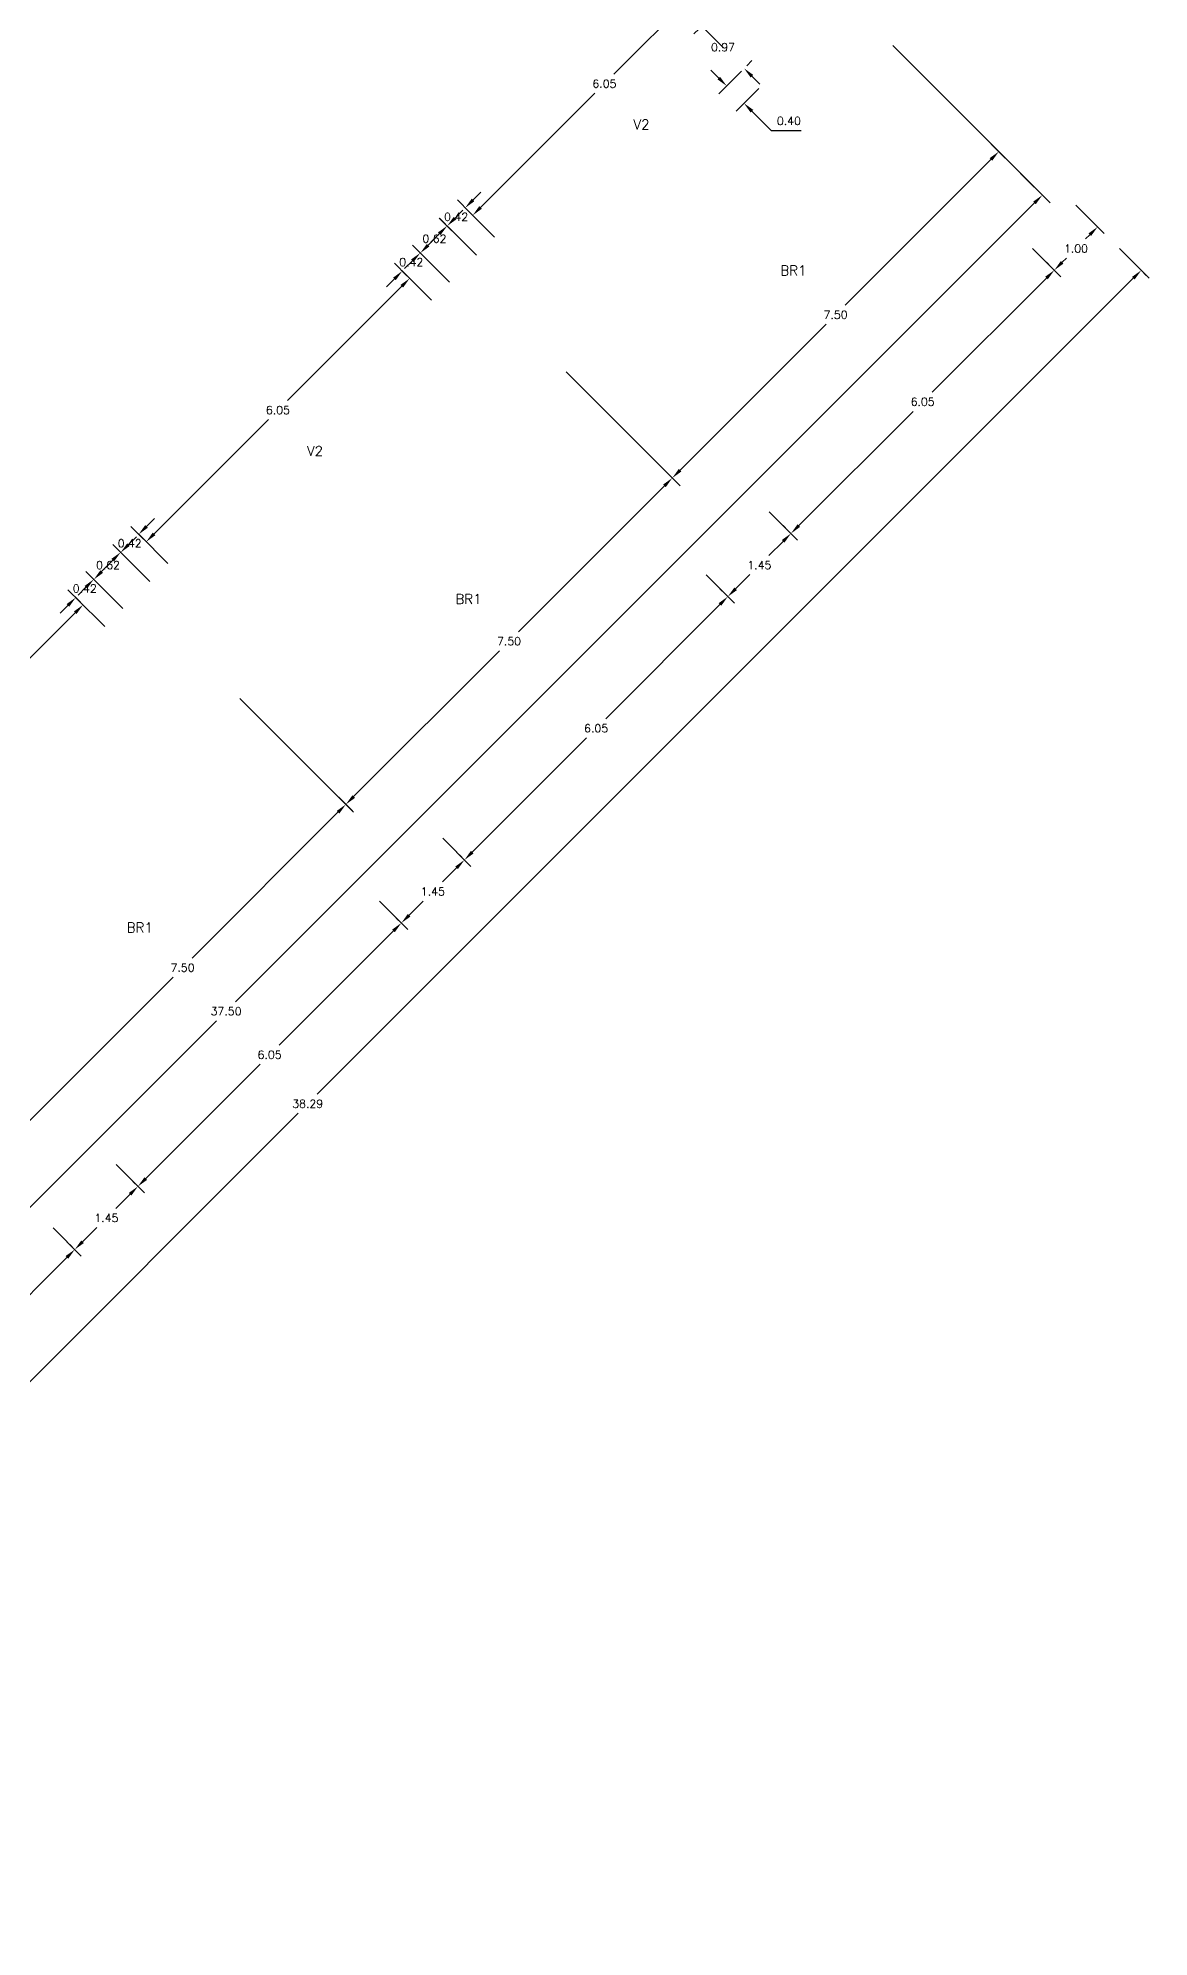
# Model space of a CAD drawing. Extents: x 19.8 to 90.6, y 5.5 to 74.
# Drawn here: x 65.27 to 83.31, y 6.1 to 36.95 of the extents above; entities that cross this region are included whole.
import ezdxf

# ---------------------------------------------------------------- set-up
doc = ezdxf.new("R2010")
doc.units = 0
doc.header["$MEASUREMENT"] = 0
doc.linetypes.add('Default', pattern=[0])
doc.linetypes.add('Solid', pattern=[0])
doc.layers.get('DEFPOINTS').update_dxf_attribs({"linetype": 'Solid'})
doc.layers.add('Dimensions (COTAS)', color=212, linetype='Solid')
doc.layers.add('Text O', color=212, linetype='Default')
doc.styles.add('Simplex', font='SIMPLEX.SHX')
doc.dimstyles.get("Standard").update_dxf_attribs({"dimtxt": 0.13, "dimasz": 0.18, "dimexe": 0.18, "dimexo": 0.0625, "dimgap": 0.09, "dimtad": 1, "dimtih": 1, "dimtoh": 1, "dimzin": 0, "dimdsep": 46, "dimtxsty": 'Simplex', "dimcen": 0.09, "dimadec": 0, "dimazin": 0, "dimtfac": 1, "dimtofl": 0, "dimtmove": 0, "dimatfit": 3, "dimfxl": 1, "dimtolj": 1, "dimtzin": 0, "dimarcsym": 0})

# ---------------------------------------------------------------- blocks, each defined once
blk = doc.blocks.new('*D14')
at = {"layer": 'DEFPOINTS', "color": 0, "transparency": 16777216}
for p in [(76.47, 27.875), (76.47, 27.875), (72.192, 23.597)]:
    blk.add_point(p, dxfattribs=at)
at = {"layer": 'Dimensions (COTAS)', "color": 0, "lineweight": -2, "transparency": 16777216}
for p, q in [((76.425, 27.919), (76.342, 28.002)), ((76.342, 27.748), (74.486, 25.891)), ((72.319, 23.724), (74.176, 25.581)), ((72.147, 23.641), (72.064, 23.724))]:
    blk.add_line(p, q, dxfattribs=at)
at = {"layer": 'Dimensions (COTAS)', "color": 0, "transparency": 16777216}
for points in [[(76.321, 27.769), (76.363, 27.727), (76.47, 27.875)], [(72.298, 23.746), (72.34, 23.703), (72.192, 23.597)]]:
    blk.add_solid(points, dxfattribs=at)
at = {"layer": 'Dimensions (COTAS)', "color": 0, "transparency": 16777216, "insert": (74.331, 25.736), "char_height": 0.13, "attachment_point": 5, "style": 'Simplex'}
blk.add_mtext('\\A1;6.05', dxfattribs=at)
blk = doc.blocks.new('*D15')
at = {"layer": 'DEFPOINTS', "color": 0, "transparency": 16777216}
for p in [(73.8, 31.57), (75.568, 29.802), (68.497, 26.267)]:
    blk.add_point(p, dxfattribs=at)
at = {"layer": 'Dimensions (COTAS)', "color": 0, "lineweight": -2, "transparency": 16777216}
for p, q in [((73.844, 31.526), (75.695, 29.675)), ((75.441, 29.675), (73.071, 27.305)), ((70.392, 24.626), (72.761, 26.995)), ((68.541, 26.222), (70.392, 24.371))]:
    blk.add_line(p, q, dxfattribs=at)
at = {"layer": 'Dimensions (COTAS)', "color": 0, "transparency": 16777216}
for points in [[(75.419, 29.696), (75.462, 29.654), (75.568, 29.802)], [(70.371, 24.647), (70.413, 24.605), (70.265, 24.499)]]:
    blk.add_solid(points, dxfattribs=at)
at = {"layer": 'Dimensions (COTAS)', "color": 0, "transparency": 16777216, "insert": (72.916, 27.15), "char_height": 0.13, "attachment_point": 5, "style": 'Simplex'}
blk.add_mtext('\\A1;7.50', dxfattribs=at)
blk = doc.blocks.new('*D16')
at = {"layer": 'DEFPOINTS', "color": 0, "transparency": 16777216}
for p in [(65.997, 27.741), (65.997, 27.741), (61.719, 23.463)]:
    blk.add_point(p, dxfattribs=at)
at = {"layer": 'Dimensions (COTAS)', "color": 0, "lineweight": -2, "transparency": 16777216}
for p, q in [((65.953, 27.785), (65.87, 27.868)), ((65.87, 27.614), (64.013, 25.757)), ((61.847, 23.59), (63.703, 25.447)), ((61.675, 23.507), (61.592, 23.59))]:
    blk.add_line(p, q, dxfattribs=at)
at = {"layer": 'Dimensions (COTAS)', "color": 0, "transparency": 16777216}
for points in [[(65.849, 27.635), (65.891, 27.592), (65.997, 27.741)], [(61.825, 23.611), (61.868, 23.569), (61.719, 23.463)]]:
    blk.add_solid(points, dxfattribs=at)
at = {"layer": 'Dimensions (COTAS)', "color": 0, "transparency": 16777216, "insert": (63.858, 25.602), "char_height": 0.13, "attachment_point": 5, "style": 'Simplex'}
blk.add_mtext('\\A1;6.05', dxfattribs=at)
blk = doc.blocks.new('*D17')
at = {"layer": 'DEFPOINTS', "color": 0, "transparency": 16777216}
for p in [(79.104, 36.873), (81.578, 34.398), (52.587, 10.357)]:
    blk.add_point(p, dxfattribs=at)
at = {"layer": 'Dimensions (COTAS)', "color": 0, "lineweight": -2, "transparency": 16777216}
for p, q in [((79.148, 36.829), (81.706, 34.271)), ((81.451, 34.271), (68.475, 21.295)), ((55.189, 8.009), (68.165, 20.985)), ((52.631, 10.312), (55.189, 7.754))]:
    blk.add_line(p, q, dxfattribs=at)
at = {"layer": 'Dimensions (COTAS)', "color": 0, "transparency": 16777216}
for points in [[(81.43, 34.292), (81.472, 34.25), (81.578, 34.398)], [(55.168, 8.03), (55.21, 7.988), (55.062, 7.882)]]:
    blk.add_solid(points, dxfattribs=at)
at = {"layer": 'Dimensions (COTAS)', "color": 0, "transparency": 16777216, "insert": (68.32, 21.14), "char_height": 0.13, "attachment_point": 5, "style": 'Simplex'}
blk.add_mtext('\\A1;37.50', dxfattribs=at)
blk = doc.blocks.new('*D18')
at = {"layer": 'DEFPOINTS', "color": 0, "transparency": 16777216}
for p in [(83.184, 33.175), (83.184, 33.175), (56.108, 6.1)]:
    blk.add_point(p, dxfattribs=at)
at = {"layer": 'Dimensions (COTAS)', "color": 0, "lineweight": -2, "transparency": 16777216}
for p, q in [((83.056, 33.048), (69.801, 19.792)), ((83.228, 33.131), (83.311, 33.048)), ((56.236, 6.227), (69.491, 19.482)), ((56.064, 6.144), (55.981, 6.227))]:
    blk.add_line(p, q, dxfattribs=at)
at = {"layer": 'Dimensions (COTAS)', "color": 0, "transparency": 16777216}
for points in [[(83.035, 33.069), (83.078, 33.027), (83.184, 33.175)], [(56.214, 6.248), (56.257, 6.206), (56.108, 6.1)]]:
    blk.add_solid(points, dxfattribs=at)
at = {"layer": 'Dimensions (COTAS)', "color": 0, "transparency": 16777216, "insert": (69.646, 19.637), "char_height": 0.13, "attachment_point": 5, "style": 'Simplex'}
blk.add_mtext('\\A1;38.29', dxfattribs=at)
blk = doc.blocks.new('L')
at = {"color": 0}
blk.add_line((0, 0.15), (0, -0.5), dxfattribs=at)
blk = doc.blocks.new('*D37')
at = {"layer": 'DEFPOINTS', "color": 0, "transparency": 16777216}
for p in [(66.888, 18.294), (66.888, 18.294), (65.863, 17.269)]:
    blk.add_point(p, dxfattribs=at)
at = {"layer": 'Dimensions (COTAS)', "color": 0, "lineweight": -2, "transparency": 16777216}
for p, q in [((66.844, 18.338), (66.761, 18.421)), ((66.761, 18.167), (66.531, 17.936)), ((65.99, 17.396), (66.221, 17.626)), ((65.819, 17.313), (65.736, 17.396))]:
    blk.add_line(p, q, dxfattribs=at)
at = {"layer": 'Dimensions (COTAS)', "color": 0, "transparency": 16777216}
for points in [[(66.74, 18.188), (66.782, 18.145), (66.888, 18.294)], [(65.969, 17.417), (66.011, 17.375), (65.863, 17.269)]]:
    blk.add_solid(points, dxfattribs=at)
at = {"layer": 'Dimensions (COTAS)', "color": 0, "transparency": 16777216, "insert": (66.376, 17.781), "char_height": 0.13, "attachment_point": 5, "style": 'Simplex'}
blk.add_mtext('\\A1;1.45', dxfattribs=at)
blk = doc.blocks.new('*D38')
at = {"layer": 'DEFPOINTS', "color": 0, "transparency": 16777216}
for p in [(68.497, 26.267), (70.265, 24.499), (63.194, 20.963)]:
    blk.add_point(p, dxfattribs=at)
at = {"layer": 'Dimensions (COTAS)', "color": 0, "lineweight": -2, "transparency": 16777216}
for p, q in [((68.541, 26.222), (70.392, 24.371)), ((70.137, 24.371), (67.768, 22.002)), ((65.089, 19.323), (67.458, 21.692)), ((63.238, 20.919), (65.089, 19.068))]:
    blk.add_line(p, q, dxfattribs=at)
at = {"layer": 'Dimensions (COTAS)', "color": 0, "transparency": 16777216}
for points in [[(70.116, 24.393), (70.159, 24.35), (70.265, 24.499)], [(65.067, 19.344), (65.11, 19.302), (64.961, 19.195)]]:
    blk.add_solid(points, dxfattribs=at)
at = {"layer": 'Dimensions (COTAS)', "color": 0, "transparency": 16777216, "insert": (67.613, 21.847), "char_height": 0.13, "attachment_point": 5, "style": 'Simplex'}
blk.add_mtext('\\A1;7.50', dxfattribs=at)
blk = doc.blocks.new('*D59')
at = {"layer": 'DEFPOINTS', "color": 0, "transparency": 16777216}
for p in [(65.863, 17.269), (65.863, 17.269), (61.585, 12.991)]:
    blk.add_point(p, dxfattribs=at)
at = {"layer": 'Dimensions (COTAS)', "color": 0, "lineweight": -2, "transparency": 16777216}
for p, q in [((65.819, 17.313), (65.736, 17.396)), ((65.736, 17.141), (63.879, 15.285)), ((61.712, 13.118), (63.569, 14.975)), ((61.541, 13.035), (61.458, 13.118))]:
    blk.add_line(p, q, dxfattribs=at)
at = {"layer": 'Dimensions (COTAS)', "color": 0, "transparency": 16777216}
for points in [[(65.714, 17.163), (65.757, 17.12), (65.863, 17.269)], [(61.691, 13.139), (61.733, 13.097), (61.585, 12.991)]]:
    blk.add_solid(points, dxfattribs=at)
at = {"layer": 'Dimensions (COTAS)', "color": 0, "transparency": 16777216, "insert": (63.724, 15.13), "char_height": 0.13, "attachment_point": 5, "style": 'Simplex'}
blk.add_mtext('\\A1;6.05', dxfattribs=at)
blk = doc.blocks.new('*D64')
at = {"layer": 'DEFPOINTS', "color": 0, "transparency": 16777216}
for p in [(71.166, 22.572), (71.166, 22.572), (66.888, 18.294)]:
    blk.add_point(p, dxfattribs=at)
at = {"layer": 'Dimensions (COTAS)', "color": 0, "lineweight": -2, "transparency": 16777216}
for p, q in [((71.122, 22.616), (71.039, 22.699)), ((71.039, 22.445), (69.182, 20.588)), ((67.016, 18.421), (68.872, 20.278)), ((66.844, 18.338), (66.761, 18.421))]:
    blk.add_line(p, q, dxfattribs=at)
at = {"layer": 'Dimensions (COTAS)', "color": 0, "transparency": 16777216}
for points in [[(71.018, 22.466), (71.06, 22.423), (71.166, 22.572)], [(66.994, 18.442), (67.037, 18.4), (66.888, 18.294)]]:
    blk.add_solid(points, dxfattribs=at)
at = {"layer": 'Dimensions (COTAS)', "color": 0, "transparency": 16777216, "insert": (69.027, 20.433), "char_height": 0.13, "attachment_point": 5, "style": 'Simplex'}
blk.add_mtext('\\A1;6.05', dxfattribs=at)
blk = doc.blocks.new('*D65')
at = {"layer": 'DEFPOINTS', "color": 0, "transparency": 16777216}
for p in [(72.192, 23.597), (72.192, 23.597), (71.166, 22.572)]:
    blk.add_point(p, dxfattribs=at)
at = {"layer": 'Dimensions (COTAS)', "color": 0, "lineweight": -2, "transparency": 16777216}
for p, q in [((72.064, 23.47), (71.834, 23.24)), ((72.147, 23.641), (72.064, 23.724)), ((71.294, 22.699), (71.524, 22.93)), ((71.122, 22.616), (71.039, 22.699))]:
    blk.add_line(p, q, dxfattribs=at)
at = {"layer": 'Dimensions (COTAS)', "color": 0, "transparency": 16777216}
for points in [[(72.043, 23.491), (72.085, 23.449), (72.192, 23.597)], [(71.272, 22.72), (71.315, 22.678), (71.166, 22.572)]]:
    blk.add_solid(points, dxfattribs=at)
at = {"layer": 'Dimensions (COTAS)', "color": 0, "transparency": 16777216, "insert": (71.679, 23.085), "char_height": 0.13, "attachment_point": 5, "style": 'Simplex'}
blk.add_mtext('\\A1;1.45', dxfattribs=at)
blk = doc.blocks.new('*D232')
at = {"layer": 'DEFPOINTS', "color": 0, "transparency": 16777216}
for p in [(66.609, 28.593), (66.729, 28.473), (66.291, 28.034)]:
    blk.add_point(p, dxfattribs=at)
at = {"layer": 'Dimensions (COTAS)', "color": 0, "lineweight": -2, "transparency": 16777216}
for p, q in [((66.685, 28.517), (66.481, 28.721)), ((66.736, 28.721), (66.863, 28.848)), ((66.247, 28.078), (66.043, 28.282)), ((66.043, 28.028), (65.916, 27.9))]:
    blk.add_line(p, q, dxfattribs=at)
at = {"layer": 'Dimensions (COTAS)', "color": 0, "transparency": 16777216}
for points in [[(66.715, 28.742), (66.757, 28.699), (66.609, 28.593)], [(66.022, 28.049), (66.064, 28.006), (66.17, 28.155)]]:
    blk.add_solid(points, dxfattribs=at)
at = {"layer": 'Dimensions (COTAS)', "color": 0, "transparency": 16777216, "insert": (66.402, 28.387), "char_height": 0.13, "attachment_point": 5, "style": 'Simplex'}
blk.add_mtext('\\A1;0.62', dxfattribs=at)
blk = doc.blocks.new('*D246')
at = {"layer": 'DEFPOINTS', "color": 0, "transparency": 16777216}
for p in [(66.172, 28.153), (66.291, 28.034), (65.997, 27.741)]:
    blk.add_point(p, dxfattribs=at)
at = {"layer": 'Dimensions (COTAS)', "color": 0, "lineweight": -2, "transparency": 16777216}
for p, q in [((66.299, 28.281), (66.426, 28.408)), ((66.247, 28.078), (66.044, 28.281)), ((65.953, 27.785), (65.751, 27.987)), ((65.751, 27.733), (65.624, 27.605))]:
    blk.add_line(p, q, dxfattribs=at)
at = {"layer": 'Dimensions (COTAS)', "color": 0, "transparency": 16777216}
for points in [[(66.278, 28.302), (66.32, 28.26), (66.172, 28.153)], [(65.73, 27.754), (65.772, 27.712), (65.878, 27.86)]]:
    blk.add_solid(points, dxfattribs=at)
at = {"layer": 'Dimensions (COTAS)', "color": 0, "transparency": 16777216, "insert": (66.025, 28.007), "char_height": 0.13, "attachment_point": 5, "style": 'Simplex'}
blk.add_mtext('\\A1;0.42', dxfattribs=at)
blk = doc.blocks.new('*D263')
at = {"layer": 'DEFPOINTS', "color": 0, "transparency": 16777216}
for p in [(76.735, 36.456), (77.018, 36.173), (76.733, 35.889)]:
    blk.add_point(p, dxfattribs=at)
at = {"layer": 'Dimensions (COTAS)', "color": 0, "lineweight": -2, "transparency": 16777216}
for p, q in [((76.323, 36.299), (76.196, 36.426)), ((76.691, 36.412), (76.323, 36.044)), ((76.973, 36.129), (76.606, 35.762)), ((76.861, 35.762), (77.174, 35.448)), ((77.174, 35.448), (77.66, 35.448))]:
    blk.add_line(p, q, dxfattribs=at)
at = {"layer": 'Dimensions (COTAS)', "color": 0, "transparency": 16777216}
for points in [[(76.344, 36.32), (76.302, 36.278), (76.45, 36.172)], [(76.882, 35.783), (76.839, 35.74), (76.733, 35.889)]]:
    blk.add_solid(points, dxfattribs=at)
at = {"layer": 'Dimensions (COTAS)', "color": 0, "transparency": 16777216, "insert": (77.462, 35.603), "char_height": 0.13, "attachment_point": 5, "style": 'Simplex'}
blk.add_mtext('\\A1;0.40', dxfattribs=at)
blk = doc.blocks.new('*D265')
at = {"layer": 'DEFPOINTS', "color": 0, "transparency": 16777216}
for p in [(79.104, 36.873), (80.871, 35.105), (73.8, 31.57)]:
    blk.add_point(p, dxfattribs=at)
at = {"layer": 'Dimensions (COTAS)', "color": 0, "lineweight": -2, "transparency": 16777216}
for p, q in [((79.148, 36.829), (80.999, 34.978)), ((80.744, 34.978), (78.375, 32.609)), ((75.695, 29.929), (78.065, 32.299)), ((73.844, 31.526), (75.695, 29.675))]:
    blk.add_line(p, q, dxfattribs=at)
at = {"layer": 'Dimensions (COTAS)', "color": 0, "transparency": 16777216}
for points in [[(80.723, 34.999), (80.765, 34.957), (80.871, 35.105)], [(75.674, 29.951), (75.716, 29.908), (75.568, 29.802)]]:
    blk.add_solid(points, dxfattribs=at)
at = {"layer": 'Dimensions (COTAS)', "color": 0, "transparency": 16777216, "insert": (78.22, 32.454), "char_height": 0.13, "attachment_point": 5, "style": 'Simplex'}
blk.add_mtext('\\A1;7.50', dxfattribs=at)
blk = doc.blocks.new('*D266')
at = {"layer": 'DEFPOINTS', "color": 0, "transparency": 16777216}
for p in [(77.495, 28.901), (77.495, 28.901), (76.47, 27.875)]:
    blk.add_point(p, dxfattribs=at)
at = {"layer": 'Dimensions (COTAS)', "color": 0, "lineweight": -2, "transparency": 16777216}
for p, q in [((77.451, 28.945), (77.368, 29.028)), ((77.368, 28.773), (77.137, 28.543)), ((76.597, 28.002), (76.827, 28.233)), ((76.425, 27.919), (76.342, 28.002))]:
    blk.add_line(p, q, dxfattribs=at)
at = {"layer": 'Dimensions (COTAS)', "color": 0, "transparency": 16777216}
for points in [[(77.346, 28.794), (77.389, 28.752), (77.495, 28.901)], [(76.576, 28.024), (76.618, 27.981), (76.47, 27.875)]]:
    blk.add_solid(points, dxfattribs=at)
at = {"layer": 'Dimensions (COTAS)', "color": 0, "transparency": 16777216, "insert": (76.982, 28.388), "char_height": 0.13, "attachment_point": 5, "style": 'Simplex'}
blk.add_mtext('\\A1;1.45', dxfattribs=at)
blk = doc.blocks.new('*D267')
at = {"layer": 'DEFPOINTS', "color": 0, "transparency": 16777216}
for p in [(71.912, 33.897), (72.032, 33.776), (71.594, 33.338)]:
    blk.add_point(p, dxfattribs=at)
at = {"layer": 'Dimensions (COTAS)', "color": 0, "lineweight": -2, "transparency": 16777216}
for p, q in [((71.988, 33.82), (71.785, 34.024)), ((72.039, 34.024), (72.166, 34.151)), ((71.346, 33.331), (71.219, 33.204)), ((71.55, 33.382), (71.346, 33.585))]:
    blk.add_line(p, q, dxfattribs=at)
at = {"layer": 'Dimensions (COTAS)', "color": 0, "transparency": 16777216}
for points in [[(72.018, 34.045), (72.06, 34.003), (71.912, 33.897)], [(71.325, 33.352), (71.367, 33.31), (71.474, 33.458)]]:
    blk.add_solid(points, dxfattribs=at)
at = {"layer": 'Dimensions (COTAS)', "color": 0, "transparency": 16777216, "insert": (71.705, 33.69), "char_height": 0.13, "attachment_point": 5, "style": 'Simplex'}
blk.add_mtext('\\A1;0.62', dxfattribs=at)
blk = doc.blocks.new('*D268')
at = {"layer": 'DEFPOINTS', "color": 0, "transparency": 16777216}
for p in [(72.204, 34.191), (72.326, 34.069), (72.032, 33.776)]:
    blk.add_point(p, dxfattribs=at)
at = {"layer": 'Dimensions (COTAS)', "color": 0, "lineweight": -2, "transparency": 16777216}
for p, q in [((72.282, 34.114), (72.077, 34.319)), ((72.331, 34.319), (72.459, 34.446)), ((71.988, 33.82), (71.783, 34.025)), ((71.783, 33.771), (71.656, 33.643))]:
    blk.add_line(p, q, dxfattribs=at)
at = {"layer": 'Dimensions (COTAS)', "color": 0, "transparency": 16777216}
for points in [[(72.31, 34.34), (72.352, 34.297), (72.204, 34.191)], [(71.762, 33.792), (71.804, 33.749), (71.911, 33.898)]]:
    blk.add_solid(points, dxfattribs=at)
at = {"layer": 'Dimensions (COTAS)', "color": 0, "transparency": 16777216, "insert": (72.057, 34.045), "char_height": 0.13, "attachment_point": 5, "style": 'Simplex'}
blk.add_mtext('\\A1;0.42', dxfattribs=at)
blk = doc.blocks.new('*D269')
at = {"layer": 'DEFPOINTS', "color": 0, "transparency": 16777216}
for p in [(71.301, 33.044), (71.301, 33.044), (67.023, 28.766)]:
    blk.add_point(p, dxfattribs=at)
at = {"layer": 'Dimensions (COTAS)', "color": 0, "lineweight": -2, "transparency": 16777216}
for p, q in [((71.256, 33.088), (71.173, 33.171)), ((71.173, 32.917), (69.317, 31.06)), ((67.15, 28.893), (69.007, 30.75)), ((66.978, 28.81), (66.895, 28.893))]:
    blk.add_line(p, q, dxfattribs=at)
at = {"layer": 'Dimensions (COTAS)', "color": 0, "transparency": 16777216}
for points in [[(71.152, 32.938), (71.195, 32.896), (71.301, 33.044)], [(67.129, 28.915), (67.171, 28.872), (67.023, 28.766)]]:
    blk.add_solid(points, dxfattribs=at)
at = {"layer": 'Dimensions (COTAS)', "color": 0, "transparency": 16777216, "insert": (69.162, 30.905), "char_height": 0.13, "attachment_point": 5, "style": 'Simplex'}
blk.add_mtext('\\A1;6.05', dxfattribs=at)
blk = doc.blocks.new('*D270')
at = {"layer": 'DEFPOINTS', "color": 0, "transparency": 16777216}
for p in [(66.901, 28.888), (67.023, 28.766), (66.729, 28.473)]:
    blk.add_point(p, dxfattribs=at)
at = {"layer": 'Dimensions (COTAS)', "color": 0, "lineweight": -2, "transparency": 16777216}
for p, q in [((66.978, 28.81), (66.773, 29.015)), ((67.028, 29.015), (67.155, 29.143)), ((66.685, 28.517), (66.48, 28.722)), ((66.48, 28.467), (66.353, 28.34))]:
    blk.add_line(p, q, dxfattribs=at)
at = {"layer": 'Dimensions (COTAS)', "color": 0, "transparency": 16777216}
for points in [[(67.007, 29.037), (67.049, 28.994), (66.901, 28.888)], [(66.459, 28.489), (66.501, 28.446), (66.607, 28.595)]]:
    blk.add_solid(points, dxfattribs=at)
at = {"layer": 'Dimensions (COTAS)', "color": 0, "transparency": 16777216, "insert": (66.754, 28.741), "char_height": 0.13, "attachment_point": 5, "style": 'Simplex'}
blk.add_mtext('\\A1;0.42', dxfattribs=at)
blk = doc.blocks.new('*D271')
at = {"layer": 'DEFPOINTS', "color": 0, "transparency": 16777216}
for p in [(71.475, 33.457), (71.594, 33.338), (71.301, 33.044)]:
    blk.add_point(p, dxfattribs=at)
at = {"layer": 'Dimensions (COTAS)', "color": 0, "lineweight": -2, "transparency": 16777216}
for p, q in [((71.602, 33.584), (71.729, 33.711)), ((71.55, 33.382), (71.348, 33.584)), ((71.054, 33.036), (70.927, 32.909)), ((71.256, 33.088), (71.054, 33.291))]:
    blk.add_line(p, q, dxfattribs=at)
at = {"layer": 'Dimensions (COTAS)', "color": 0, "transparency": 16777216}
for points in [[(71.581, 33.605), (71.623, 33.563), (71.475, 33.457)], [(71.033, 33.057), (71.075, 33.015), (71.181, 33.163)]]:
    blk.add_solid(points, dxfattribs=at)
at = {"layer": 'Dimensions (COTAS)', "color": 0, "transparency": 16777216, "insert": (71.328, 33.31), "char_height": 0.13, "attachment_point": 5, "style": 'Simplex'}
blk.add_mtext('\\A1;0.42', dxfattribs=at)
blk = doc.blocks.new('*D273')
at = {"layer": 'DEFPOINTS', "color": 0, "transparency": 16777216}
for p in [(76.604, 38.347), (76.604, 38.347), (72.326, 34.069)]:
    blk.add_point(p, dxfattribs=at)
at = {"layer": 'Dimensions (COTAS)', "color": 0, "lineweight": -2, "transparency": 16777216}
for p, q in [((76.56, 38.392), (76.477, 38.475)), ((76.477, 38.22), (74.62, 36.363)), ((72.453, 34.197), (74.31, 36.053)), ((72.282, 34.114), (72.199, 34.197))]:
    blk.add_line(p, q, dxfattribs=at)
at = {"layer": 'Dimensions (COTAS)', "color": 0, "transparency": 16777216}
for points in [[(76.455, 38.241), (76.498, 38.199), (76.604, 38.347)], [(72.432, 34.218), (72.474, 34.176), (72.326, 34.069)]]:
    blk.add_solid(points, dxfattribs=at)
at = {"layer": 'Dimensions (COTAS)', "color": 0, "transparency": 16777216, "insert": (74.465, 36.208), "char_height": 0.13, "attachment_point": 5, "style": 'Simplex'}
blk.add_mtext('\\A1;6.05', dxfattribs=at)
blk = doc.blocks.new('*D274')
at = {"layer": 'DEFPOINTS', "color": 0, "transparency": 16777216}
for p in [(76.046, 37.144), (76.735, 36.456), (76.735, 36.456)]:
    blk.add_point(p, dxfattribs=at)
at = {"layer": 'Dimensions (COTAS)', "color": 0, "lineweight": -2, "transparency": 16777216}
for p, q in [((75.919, 37.272), (75.792, 37.399)), ((76.002, 37.1), (75.919, 37.017)), ((76.779, 36.5), (76.862, 36.583)), ((76.862, 36.329), (76.989, 36.201))]:
    blk.add_line(p, q, dxfattribs=at)
at = {"layer": 'Dimensions (COTAS)', "color": 0, "transparency": 16777216}
for points in [[(75.94, 37.293), (75.898, 37.25), (76.046, 37.144)], [(76.883, 36.35), (76.841, 36.307), (76.735, 36.456)]]:
    blk.add_solid(points, dxfattribs=at)
at = {"layer": 'Dimensions (COTAS)', "color": 0, "transparency": 16777216, "insert": (76.391, 36.8), "char_height": 0.13, "attachment_point": 5, "style": 'Simplex'}
blk.add_mtext('\\A1;0.97', dxfattribs=at)
blk = doc.blocks.new('*D278')
at = {"layer": 'DEFPOINTS', "color": 0, "transparency": 16777216}
for p in [(82.477, 33.882), (82.477, 33.882), (81.773, 33.178)]:
    blk.add_point(p, dxfattribs=at)
at = {"layer": 'Dimensions (COTAS)', "color": 0, "lineweight": -2, "transparency": 16777216}
for p, q in [((82.432, 33.926), (82.349, 34.009)), ((82.349, 33.755), (82.28, 33.685)), ((81.9, 33.306), (81.97, 33.375)), ((81.729, 33.223), (81.646, 33.306))]:
    blk.add_line(p, q, dxfattribs=at)
at = {"layer": 'Dimensions (COTAS)', "color": 0, "transparency": 16777216}
for points in [[(82.328, 33.776), (82.37, 33.734), (82.477, 33.882)], [(81.879, 33.327), (81.921, 33.285), (81.773, 33.178)]]:
    blk.add_solid(points, dxfattribs=at)
at = {"layer": 'Dimensions (COTAS)', "color": 0, "transparency": 16777216, "insert": (82.125, 33.53), "char_height": 0.13, "attachment_point": 5, "style": 'Simplex'}
blk.add_mtext('\\A1;1.00', dxfattribs=at)
blk = doc.blocks.new('*D279')
at = {"layer": 'DEFPOINTS', "color": 0, "transparency": 16777216}
for p in [(81.773, 33.178), (81.773, 33.178), (77.495, 28.901)]:
    blk.add_point(p, dxfattribs=at)
at = {"layer": 'Dimensions (COTAS)', "color": 0, "lineweight": -2, "transparency": 16777216}
for p, q in [((81.646, 33.051), (79.789, 31.195)), ((81.729, 33.223), (81.646, 33.306)), ((77.622, 29.028), (79.479, 30.885)), ((77.451, 28.945), (77.368, 29.028))]:
    blk.add_line(p, q, dxfattribs=at)
at = {"layer": 'Dimensions (COTAS)', "color": 0, "transparency": 16777216}
for points in [[(81.624, 33.072), (81.667, 33.03), (81.773, 33.178)], [(77.601, 29.049), (77.643, 29.007), (77.495, 28.901)]]:
    blk.add_solid(points, dxfattribs=at)
at = {"layer": 'Dimensions (COTAS)', "color": 0, "transparency": 16777216, "insert": (79.634, 31.04), "char_height": 0.13, "attachment_point": 5, "style": 'Simplex'}
blk.add_mtext('\\A1;6.05', dxfattribs=at)

msp = doc.modelspace()

# ---------------------------------------------------------------- block references
at = {"layer": 'Dimensions (COTAS)'}
for p, rotation in [((76.046, 37.144), 44.999759000599), ((80.871, 35.105), 225.0000000000033), ((81.578, 34.398), 225.0000000000033), ((72.326, 34.069), 45.00000000000328), ((82.477, 33.882), 225.0000000000033), ((72.032, 33.776), 45.00000000000328), ((71.594, 33.338), 45.00000000000328), ((81.773, 33.178), 225.0000000000033), ((83.184, 33.175), 225.0000000000033), ((71.301, 33.044), 45.00000000000328), ((75.568, 29.802), 225.0000000000033), ((77.495, 28.901), 225.0000000000033), ((67.023, 28.766), 45.00000000000328), ((66.729, 28.473), 45.00000000000328), ((66.291, 28.034), 45.00000000000328), ((76.47, 27.875), 225.0000000000033), ((65.997, 27.741), 45.00000000000328), ((70.265, 24.499), 225.0000000000033), ((72.192, 23.597), 225.0000000000033), ((71.166, 22.572), 225.0000000000033), ((66.888, 18.294), 225.0000000000033), ((65.863, 17.269), 225.0000000000033)]:
    msp.add_blockref('L', p, dxfattribs=dict(at, rotation=rotation))

# ---------------------------------------------------------------- texts
at = {"layer": 'Text O', "style": 'Simplex'}
for s, p in [('V2', (74.938, 35.464)), ('BR1', (77.323, 33.093)), ('V2', (69.635, 30.161)), ('BR1', (72.045, 27.756)), ('BR1', (66.706, 22.419))]:
    msp.add_text(s, height=0.16, dxfattribs=at).set_placement(p)

# ---------------------------------------------------------------- dimensions: what is measured, and where the dimension line sits
at = {"layer": 'Dimensions (COTAS)'}
for base, p1, p2, angle, picture, middle in [((76.604, 38.347), (72.326, 34.069), (76.604, 38.347), 45, '*D273', (74.465, 36.208)), ((76.735, 36.456), (76.046, 37.144), (76.735, 36.456), 314.9998, '*D274', (76.391, 36.8)), ((81.578, 34.398), (52.587, 10.357), (79.104, 36.873), 45, '*D17', (68.32, 21.14)), ((80.871, 35.105), (73.8, 31.57), (79.104, 36.873), 45, '*D265', (78.22, 32.454)), ((82.477, 33.882), (81.773, 33.178), (82.477, 33.882), 45, '*D278', (82.125, 33.53)), ((83.184, 33.175), (56.108, 6.1), (83.184, 33.175), 45, '*D18', (69.646, 19.637)), ((71.301, 33.044), (67.023, 28.766), (71.301, 33.044), 45, '*D269', (69.162, 30.905)), ((81.773, 33.178), (77.495, 28.901), (81.773, 33.178), 45, '*D279', (79.634, 31.04)), ((75.568, 29.802), (68.497, 26.267), (73.8, 31.57), 45, '*D15', (72.916, 27.15)), ((77.495, 28.901), (76.47, 27.875), (77.495, 28.901), 45, '*D266', (76.982, 28.388)), ((65.997, 27.741), (61.719, 23.463), (65.997, 27.741), 45, '*D16', (63.858, 25.602)), ((76.47, 27.875), (72.192, 23.597), (76.47, 27.875), 45, '*D14', (74.331, 25.736)), ((70.265, 24.499), (63.194, 20.963), (68.497, 26.267), 45, '*D38', (67.613, 21.847)), ((72.192, 23.597), (71.166, 22.572), (72.192, 23.597), 45, '*D65', (71.679, 23.085)), ((71.166, 22.572), (66.888, 18.294), (71.166, 22.572), 45, '*D64', (69.027, 20.433)), ((66.888, 18.294), (65.863, 17.269), (66.888, 18.294), 45, '*D37', (66.376, 17.781)), ((65.863, 17.269), (61.585, 12.991), (65.863, 17.269), 45, '*D59', (63.724, 15.13))]:
    dim = msp.add_linear_dim(base=base, p1=p1, p2=p2, angle=angle, dimstyle='Standard', dxfattribs=at)
    dim.commit()
    dim.dimension.update_dxf_attribs({"geometry": picture, "text_midpoint": middle})
for base, p1, p2, angle, picture, middle in [((76.733, 35.889), (76.735, 36.456), (77.018, 36.173), 314.9998, '*D263', (77.462, 35.448)), ((72.204, 34.191), (72.032, 33.776), (72.326, 34.069), 45, '*D268', (72.057, 34.045)), ((71.912, 33.897), (71.594, 33.338), (72.032, 33.776), 45, '*D267', (71.705, 33.69)), ((71.475, 33.457), (71.301, 33.044), (71.594, 33.338), 45, '*D271', (71.328, 33.31)), ((66.901, 28.888), (66.729, 28.473), (67.023, 28.766), 45, '*D270', (66.754, 28.741)), ((66.609, 28.593), (66.291, 28.034), (66.729, 28.473), 45, '*D232', (66.402, 28.387)), ((66.172, 28.153), (65.997, 27.741), (66.291, 28.034), 45, '*D246', (66.025, 28.007))]:
    dim = msp.add_linear_dim(base=base, p1=p1, p2=p2, angle=angle, dimstyle='Standard', dxfattribs=at)
    dim.commit()
    dim.dimension.update_dxf_attribs({"geometry": picture, "text_midpoint": middle, "dimtype": 160})

doc.saveas('drawing.dxf')
